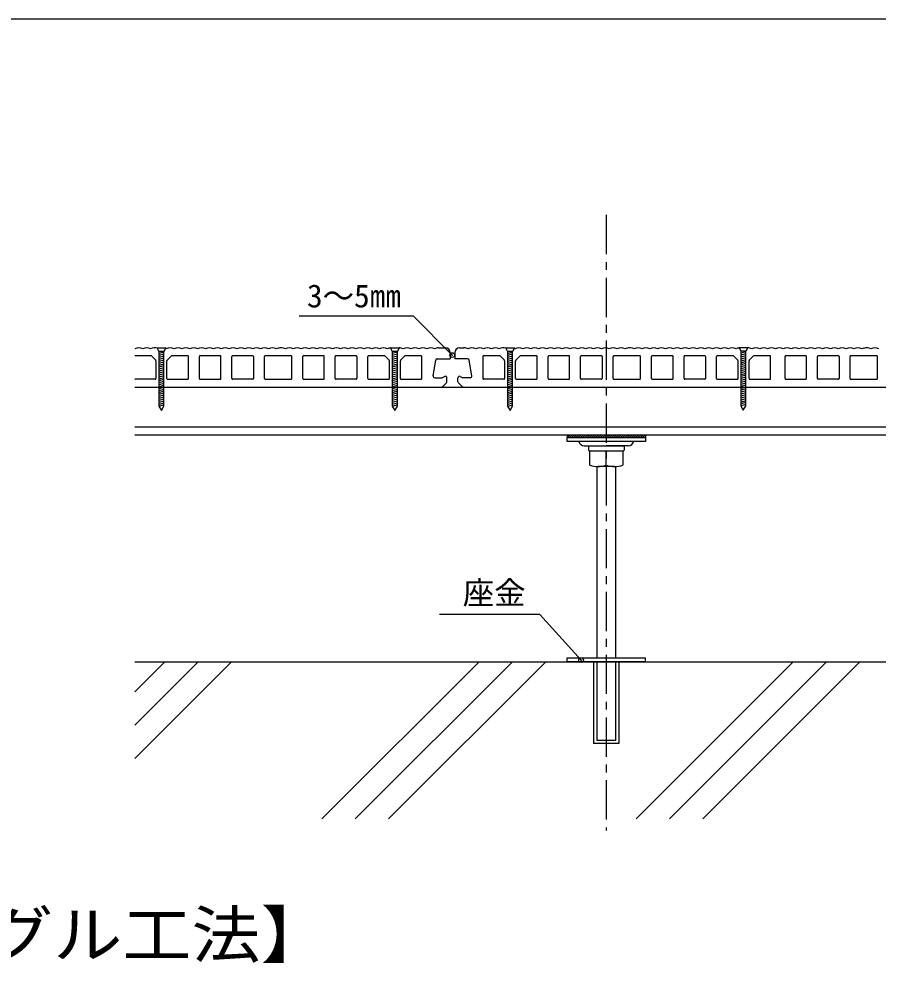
# Model space of a CAD drawing. Units: millimetres, scale not verified. Extents: x -1033 to 1029, y -737 to 700.
# Drawn here: x 43 to 590, y 99 to 700 of the extents above; entities that cross this region are included whole.
import ezdxf
from ezdxf.enums import TextEntityAlignment as Align

# ---------------------------------------------------------------- set-up
doc = ezdxf.new("R2010")
doc.units = ezdxf.units.MM
doc.header["$LTSCALE"] = 5
doc.header["$PDMODE"] = 32
doc.header["$PDSIZE"] = 3
doc.linetypes.add('CHAIN1', pattern=[8, 5, -1, 1, -1])
for name, color, linetype in [('0-0_中心線', 4, 'CHAIN1'), ('0-1_中線', 7, 'Continuous'), ('0-2_太線１', 3, 'Continuous'), ('0-3_太線２', 2, 'Continuous'), ('0-6_文字', 7, 'Continuous'), ('F-1_中線', 7, 'Continuous')]:
    doc.layers.add(name, color=color, linetype=linetype)
doc.styles.add('ＭＳ ゴシック', font='')
doc.styles.get('ＭＳ ゴシック').set_extended_font_data('MS Gothic')

msp = doc.modelspace()

# ---------------------------------------------------------------- linework, layer by layer
at = {"layer": '0-0_中心線'}
msp.add_line((416.828, 575.119), (416.828, 183.268), dxfattribs=at)
at = {"layer": '0-1_中線'}
for p, q in [((130.887, 490.519), (136.487, 490.519)), ((135.287, 487.666), (132.087, 486.808)), ((279.487, 490.519), (285.087, 490.519)), ((283.887, 487.666), (280.687, 486.808)), ((352.872, 490.51), (358.472, 490.51)), ((357.272, 487.657), (354.072, 486.799)), ((501.336, 490.781), (506.936, 490.781)), ((505.736, 487.928), (502.536, 487.071)), ((135.287, 486.423), (132.087, 485.566)), ((135.287, 485.181), (132.087, 484.323)), ((135.287, 483.939), (132.087, 483.081)), ((135.287, 482.696), (132.087, 481.839)), ((135.287, 481.454), (132.087, 480.597)), ((283.887, 486.423), (280.687, 485.566)), ((283.887, 485.181), (280.687, 484.323)), ((283.887, 483.939), (280.687, 483.081)), ((283.887, 482.696), (280.687, 481.839)), ((283.887, 481.454), (280.687, 480.597)), ((357.272, 486.415), (354.072, 485.557)), ((357.272, 485.172), (354.072, 484.315)), ((357.272, 483.93), (354.072, 483.072)), ((357.272, 482.688), (354.072, 481.83)), ((357.272, 481.445), (354.072, 480.588)), ((505.736, 486.686), (502.536, 485.828)), ((505.736, 485.443), (502.536, 484.586)), ((505.736, 484.201), (502.536, 483.344)), ((505.736, 482.959), (502.536, 482.101)), ((505.736, 481.716), (502.536, 480.859)), ((135.287, 480.212), (132.087, 479.354)), ((135.287, 478.969), (132.087, 478.112)), ((135.287, 477.727), (132.087, 476.869)), ((135.287, 476.485), (132.087, 475.627)), ((135.287, 475.242), (132.087, 474.385)), ((283.887, 480.212), (280.687, 479.354)), ((283.887, 478.969), (280.687, 478.112)), ((283.887, 477.727), (280.687, 476.869)), ((283.887, 476.485), (280.687, 475.627)), ((283.887, 475.242), (280.687, 474.385)), ((357.272, 480.203), (354.072, 479.345)), ((357.272, 478.961), (354.072, 478.103)), ((357.272, 477.718), (354.072, 476.861)), ((357.272, 476.476), (354.072, 475.618)), ((357.272, 475.234), (354.072, 474.376)), ((505.736, 480.474), (502.536, 479.617)), ((505.736, 479.232), (502.536, 478.374)), ((505.736, 477.989), (502.536, 477.132)), ((505.736, 476.747), (502.536, 475.89)), ((505.736, 475.505), (502.536, 474.647)), ((135.287, 474), (132.087, 473.142)), ((135.287, 472.758), (132.087, 471.9)), ((135.287, 471.515), (132.087, 470.658)), ((135.287, 470.273), (132.087, 469.416)), ((135.287, 469.031), (132.087, 468.173)), ((283.887, 474), (280.687, 473.142)), ((283.887, 472.758), (280.687, 471.9)), ((283.887, 471.515), (280.687, 470.658)), ((283.887, 470.273), (280.687, 469.416)), ((283.887, 469.031), (280.687, 468.173)), ((357.272, 473.991), (354.072, 473.134)), ((357.272, 472.749), (354.072, 471.892)), ((357.272, 471.507), (354.072, 470.649)), ((357.272, 470.264), (354.072, 469.407)), ((357.272, 469.022), (354.072, 468.164)), ((505.736, 474.262), (502.536, 473.405)), ((505.736, 473.02), (502.536, 472.163)), ((505.736, 471.778), (502.536, 470.92)), ((505.736, 470.536), (502.536, 469.678)), ((505.736, 469.293), (502.536, 468.436)), ((116.828, 465.519), (716.828, 465.519)), ((116.828, 465.519), (341.828, 465.519)), ((135.287, 467.788), (132.087, 466.931)), ((135.287, 466.546), (132.087, 465.688)), ((135.287, 465.304), (132.087, 464.446)), ((135.287, 464.061), (132.087, 463.204)), ((283.887, 467.788), (280.687, 466.931)), ((283.887, 466.546), (280.687, 465.688)), ((283.887, 465.304), (280.687, 464.446)), ((283.887, 464.061), (280.687, 463.204)), ((357.272, 467.78), (354.072, 466.922)), ((357.272, 466.537), (354.072, 465.68)), ((357.272, 465.295), (354.072, 464.438)), ((357.272, 464.053), (354.072, 463.195)), ((505.736, 468.051), (502.536, 467.193)), ((505.736, 466.808), (502.536, 465.951)), ((505.736, 465.566), (502.536, 464.709)), ((505.736, 464.324), (502.536, 463.466)), ((505.736, 463.082), (502.536, 462.224)), ((135.287, 462.819), (132.087, 461.962)), ((135.287, 461.577), (132.087, 460.719)), ((135.287, 460.334), (132.087, 459.477)), ((135.287, 459.092), (132.087, 458.235)), ((135.287, 457.85), (132.087, 456.992)), ((283.887, 462.819), (280.687, 461.962)), ((283.887, 461.577), (280.687, 460.719)), ((283.887, 460.334), (280.687, 459.477)), ((283.887, 459.092), (280.687, 458.235)), ((283.887, 457.85), (280.687, 456.992)), ((357.272, 462.81), (354.072, 461.953)), ((357.272, 461.568), (354.072, 460.71)), ((357.272, 460.326), (354.072, 459.468)), ((357.272, 459.083), (354.072, 458.226)), ((357.272, 457.841), (354.072, 456.984)), ((505.736, 461.839), (502.536, 460.982)), ((505.736, 460.597), (502.536, 459.739)), ((505.736, 459.355), (502.536, 458.497)), ((505.736, 458.112), (502.536, 457.255)), ((135.287, 456.607), (132.087, 455.75)), ((135.287, 455.365), (132.087, 454.508)), ((135.287, 454.123), (132.087, 453.265)), ((283.887, 456.607), (280.687, 455.75)), ((283.887, 455.365), (280.687, 454.508)), ((283.887, 454.123), (280.687, 453.265)), ((357.272, 456.599), (354.072, 455.741)), ((357.272, 455.356), (354.072, 454.499)), ((357.272, 454.114), (354.072, 453.256)), ((505.736, 456.87), (502.536, 456.012)), ((505.736, 455.628), (502.536, 454.77)), ((505.736, 454.385), (502.536, 453.528)), ((116.828, 440.119), (716.828, 440.119)), ((116.828, 435.119), (716.828, 435.119)), ((441.889, 433.119), (391.889, 433.119)), ((391.889, 430.819), (391.889, 433.119)), ((441.889, 433.119), (441.889, 430.819)), ((441.889, 430.819), (391.889, 430.819)), ((402.889, 428.119), (416.889, 428.119)), ((405.539, 427.619), (405.539, 425.419)), ((406.039, 428.119), (427.739, 428.119)), ((430.889, 428.119), (416.889, 428.119)), ((428.239, 427.619), (428.239, 425.419)), ((406.039, 424.919), (427.739, 424.919)), ((406.389, 415.856), (406.389, 424.919)), ((416.889, 415.856), (416.889, 424.919)), ((427.389, 424.919), (427.389, 415.856)), ((410.828, 414.94), (410.828, 292.819)), ((422.139, 414.919), (411.639, 414.919)), ((422.828, 414.934), (422.828, 292.819)), ((135.915, 290.519), (116.828, 271.431)), ((178.342, 290.519), (116.828, 229.005)), ((157.129, 290.519), (116.828, 250.218)), ((116.828, 290.519), (716.828, 290.519)), ((335.915, 290.519), (235.915, 190.519)), ((357.129, 290.519), (257.129, 190.519)), ((378.342, 290.519), (278.342, 190.519)), ((391.828, 292.819), (391.828, 290.519)), ((391.828, 292.819), (391.828, 290.519)), ((441.828, 290.519), (391.828, 290.519)), ((408.828, 290.519), (408.828, 238.519)), ((410.828, 290.519), (410.828, 240.519)), ((422.828, 290.519), (422.828, 240.519)), ((424.828, 290.519), (424.828, 238.519)), ((535.915, 290.519), (435.915, 190.519)), ((441.828, 290.519), (441.828, 292.819)), ((557.129, 290.519), (457.129, 190.519)), ((578.342, 290.519), (478.342, 190.519)), ((422.828, 240.519), (410.828, 240.519)), ((424.828, 238.519), (408.828, 238.519))]:
    msp.add_line(p, q, dxfattribs=at)
for points in [[(130.887, 490.519), (130.946, 490.401), (132.087, 488.119)], [(136.487, 490.519), (135.287, 488.119), (132.087, 488.119)], [(132.087, 488.119), (132.087, 453.29), (133.687, 450.519), (135.287, 453.29), (135.287, 488.119)], [(279.487, 490.519), (279.546, 490.401), (280.687, 488.119)], [(285.087, 490.519), (283.887, 488.119), (280.687, 488.119)], [(280.687, 488.119), (280.687, 453.29), (282.287, 450.519), (283.887, 453.29), (283.887, 488.119)], [(352.872, 490.51), (352.931, 490.393), (354.072, 488.11)], [(358.472, 490.51), (357.272, 488.11), (354.072, 488.11)], [(354.072, 488.11), (354.072, 453.281), (355.672, 450.51), (357.272, 453.281), (357.272, 488.11)], [(501.336, 490.781), (501.395, 490.664), (502.536, 488.381)], [(506.936, 490.781), (505.736, 488.381), (502.536, 488.381)], [(502.536, 488.381), (502.536, 453.553), (504.136, 450.781), (505.736, 453.553), (505.736, 488.381)], [(441.828, 290.519), (441.828, 292.819), (391.828, 292.819)]]:
    msp.add_lwpolyline(points, dxfattribs=at)
for centre, radius, start, end in [((402.889, 431.737), 3.619, 194.70476, 270), ((406.039, 427.619), 0.5, 90, 180), ((427.739, 427.619), 0.5, 0, 90), ((430.889, 431.737), 3.619, 270, 345.29523), ((406.039, 425.419), 0.5, 180, 270), ((427.739, 425.419), 0.5, 270, 0), ((411.639, 430.083), 15.164, 249.74384, 290.25616), ((422.139, 430.083), 15.164, 249.74384, 290.25616)]:
    msp.add_arc(centre, radius, start, end, dxfattribs=at)
at = {"layer": '0-2_太線１'}
for p, q in [((391.889, 435.119), (441.889, 435.119)), ((391.889, 435.119), (391.889, 433.119)), ((392.326, 435.119), (391.889, 434.682)), ((393.74, 435.119), (391.889, 433.268)), ((395.154, 435.119), (393.154, 433.119)), ((396.568, 435.119), (394.568, 433.119)), ((397.982, 435.119), (395.982, 433.119)), ((399.397, 435.119), (397.397, 433.119)), ((400.811, 435.119), (398.811, 433.119)), ((402.225, 435.119), (400.225, 433.119)), ((403.639, 435.119), (401.639, 433.119)), ((405.054, 435.119), (403.054, 433.119)), ((406.468, 435.119), (404.468, 433.119)), ((407.882, 435.119), (405.882, 433.119)), ((409.296, 435.119), (407.296, 433.119)), ((410.71, 435.119), (408.71, 433.119)), ((412.125, 435.119), (410.125, 433.119)), ((413.539, 435.119), (411.539, 433.119)), ((414.953, 435.119), (412.953, 433.119)), ((416.367, 435.119), (414.367, 433.119)), ((417.781, 435.119), (415.781, 433.119)), ((419.196, 435.119), (417.196, 433.119)), ((420.61, 435.119), (418.61, 433.119)), ((422.024, 435.119), (420.024, 433.119)), ((423.438, 435.119), (421.438, 433.119)), ((424.853, 435.119), (422.853, 433.119)), ((426.267, 435.119), (424.267, 433.119)), ((427.681, 435.119), (425.681, 433.119)), ((429.095, 435.119), (427.095, 433.119)), ((430.509, 435.119), (428.509, 433.119)), ((431.924, 435.119), (429.924, 433.119)), ((433.338, 435.119), (431.338, 433.119)), ((434.752, 435.119), (432.752, 433.119)), ((436.166, 435.119), (434.166, 433.119)), ((437.58, 435.119), (435.58, 433.119)), ((438.995, 435.119), (436.995, 433.119)), ((440.409, 435.119), (438.409, 433.119)), ((441.823, 435.119), (439.823, 433.119)), ((441.889, 433.771), (441.237, 433.119)), ((441.889, 435.119), (441.889, 433.119))]:
    msp.add_line(p, q, dxfattribs=at)
at = {"layer": '0-3_太線２'}
for p, q in [((310.113, 490.519), (314.487, 490.519)), ((317.487, 487.519), (317.487, 483.519)), ((320.487, 487.519), (320.487, 483.519)), ((323.487, 490.519), (326.313, 490.519)), ((126.98, 485.519), (116.987, 485.519)), ((127.334, 485.372), (130.041, 482.665)), ((130.187, 482.312), (130.187, 471.019)), ((137.187, 471.019), (137.187, 482.312)), ((140.041, 485.372), (137.334, 482.665)), ((150.387, 485.519), (140.394, 485.519)), ((150.887, 471.019), (150.887, 485.019)), ((157.887, 471.019), (157.887, 485.019)), ((171.087, 485.519), (158.387, 485.519)), ((171.587, 471.019), (171.587, 485.019)), ((178.587, 471.019), (178.587, 485.019)), ((191.787, 485.519), (179.087, 485.519)), ((192.287, 485.019), (192.287, 471.019)), ((199.287, 471.019), (199.287, 485.019)), ((207.987, 485.519), (199.787, 485.519)), ((216.187, 485.519), (207.987, 485.519)), ((216.687, 471.019), (216.687, 485.019)), ((223.687, 471.019), (223.687, 485.019)), ((236.887, 485.519), (224.187, 485.519)), ((237.387, 471.019), (237.387, 485.019)), ((244.387, 471.019), (244.387, 485.019)), ((257.587, 485.519), (244.887, 485.519)), ((258.087, 485.019), (258.087, 471.019)), ((265.087, 471.019), (265.087, 485.019)), ((275.58, 485.519), (265.587, 485.519)), ((278.641, 482.665), (275.934, 485.372)), ((278.787, 471.019), (278.787, 482.312)), ((285.787, 471.019), (285.787, 482.312)), ((288.641, 485.372), (285.934, 482.665)), ((298.987, 485.519), (288.994, 485.519)), ((299.487, 471.019), (299.487, 485.019)), ((306.681, 472.683), (308.348, 482.683)), ((309.334, 483.519), (317.487, 483.519)), ((328.64, 483.519), (320.487, 483.519)), ((331.293, 472.683), (329.626, 482.683)), ((338.313, 484.984), (338.313, 470.984)), ((348.965, 485.51), (338.972, 485.51)), ((349.318, 485.364), (352.026, 482.656)), ((352.172, 482.303), (352.172, 471.01)), ((359.172, 471.01), (359.172, 482.303)), ((362.026, 485.364), (359.318, 482.656)), ((372.372, 485.51), (362.379, 485.51)), ((372.872, 471.01), (372.872, 485.01)), ((379.872, 471.01), (379.872, 485.01)), ((393.072, 485.51), (380.372, 485.51)), ((393.572, 471.01), (393.572, 485.01)), ((400.572, 471.01), (400.572, 485.01)), ((413.772, 485.51), (401.072, 485.51)), ((414.272, 485.01), (414.272, 471.01)), ((421.272, 471.01), (421.272, 485.01)), ((429.972, 485.51), (421.772, 485.51)), ((438.172, 485.51), (429.972, 485.51)), ((438.672, 471.01), (438.672, 485.01)), ((445.672, 471.01), (445.672, 485.01)), ((458.872, 485.51), (446.172, 485.51)), ((459.372, 471.01), (459.372, 485.01)), ((466.372, 471.01), (466.372, 485.01)), ((479.572, 485.51), (466.872, 485.51)), ((480.072, 485.01), (480.072, 471.01)), ((487.072, 471.01), (487.072, 485.01)), ((497.565, 485.51), (487.572, 485.51)), ((500.626, 482.656), (497.918, 485.364)), ((500.772, 471.01), (500.772, 482.303)), ((507.772, 471.01), (507.772, 482.303)), ((510.626, 485.364), (507.918, 482.656)), ((520.972, 485.51), (510.979, 485.51)), ((521.472, 471.01), (521.472, 485.01)), ((530.672, 471.01), (530.672, 485.01)), ((543.872, 485.51), (531.172, 485.51)), ((544.372, 471.01), (544.372, 485.01)), ((551.372, 471.01), (551.372, 485.01)), ((564.572, 485.51), (551.872, 485.51)), ((565.072, 485.01), (565.072, 471.01)), ((572.072, 471.01), (572.072, 485.01)), ((580.772, 485.51), (572.572, 485.51)), ((588.972, 485.51), (580.772, 485.51)), ((589.472, 471.01), (589.472, 485.01)), ((129.687, 470.519), (116.987, 470.519)), ((137.687, 470.519), (150.387, 470.519)), ((158.387, 470.519), (171.087, 470.519)), ((191.787, 470.519), (179.087, 470.519)), ((199.787, 470.519), (207.987, 470.519)), ((207.987, 470.519), (216.187, 470.519)), ((224.187, 470.519), (236.887, 470.519)), ((257.587, 470.519), (244.887, 470.519)), ((265.587, 470.519), (278.287, 470.519)), ((286.287, 470.519), (298.987, 470.519)), ((307.668, 471.519), (312.487, 471.519)), ((314.04, 472.295), (312.487, 471.519)), ((315.487, 468.933), (315.487, 471.401)), ((322.487, 468.933), (322.487, 471.401)), ((323.934, 472.295), (325.487, 471.519)), ((330.307, 471.519), (325.487, 471.519)), ((351.672, 470.51), (338.972, 470.51)), ((359.672, 470.51), (372.372, 470.51)), ((380.372, 470.51), (393.072, 470.51)), ((413.772, 470.51), (401.072, 470.51)), ((421.772, 470.51), (429.972, 470.51)), ((429.972, 470.51), (438.172, 470.51)), ((446.172, 470.51), (458.872, 470.51)), ((479.572, 470.51), (466.872, 470.51)), ((487.572, 470.51), (500.272, 470.51)), ((508.272, 470.51), (520.972, 470.51)), ((531.172, 470.51), (543.872, 470.51)), ((564.572, 470.51), (551.872, 470.51)), ((572.572, 470.51), (580.772, 470.51)), ((580.772, 470.51), (588.972, 470.51)), ((116.828, 465.519), (207.987, 465.519)), ((207.987, 465.519), (312.073, 465.519)), ((315.194, 468.226), (312.78, 465.812)), ((322.78, 468.226), (325.194, 465.812)), ((325.901, 465.519), (341.828, 465.519)), ((338.813, 465.51), (684.858, 465.51))]:
    msp.add_line(p, q, dxfattribs=at)
for centre, radius, start, end in [((119.313, 485.519), 5, 60, 119.80017), ((124.313, 485.519), 5, 60, 120), ((129.313, 485.519), 5, 69.77651, 120), ((134.313, 485.519), 5, 60, 66.77513), ((139.313, 485.519), 5, 60, 120), ((144.313, 485.519), 5, 60, 120), ((149.313, 485.519), 5, 60, 120), ((154.313, 485.519), 5, 60, 120), ((159.313, 485.519), 5, 60, 120), ((164.313, 485.519), 5, 60, 120), ((169.313, 485.519), 5, 60, 120), ((174.313, 485.519), 5, 60, 120), ((179.313, 485.519), 5, 60, 120), ((184.313, 485.519), 5, 60, 120), ((189.313, 485.519), 5, 60, 120), ((194.313, 485.519), 5, 60, 120), ((199.313, 485.519), 5, 60, 120), ((204.313, 485.519), 5, 60, 120), ((209.313, 485.519), 5, 105.37489, 120), ((210.113, 485.519), 5, 60, 115.15912), ((215.113, 485.519), 5, 60, 120), ((220.113, 485.519), 5, 60, 120), ((225.113, 485.519), 5, 60, 120), ((230.113, 485.519), 5, 60, 120), ((235.113, 485.519), 5, 60, 120), ((240.113, 485.519), 5, 60, 120), ((245.113, 485.519), 5, 60, 120), ((250.113, 485.519), 5, 60, 120), ((255.113, 485.519), 5, 60, 120), ((260.113, 485.519), 5, 60, 120), ((265.113, 485.519), 5, 60, 120), ((270.113, 485.519), 5, 60, 120), ((275.113, 485.519), 5, 60, 120), ((280.113, 485.519), 5, 96.97525, 120), ((285.113, 485.519), 5, 60, 90.29496), ((290.113, 485.519), 5, 60, 120), ((295.113, 485.519), 5, 60, 120), ((300.113, 485.519), 5, 60, 120), ((305.113, 485.519), 5, 60, 120), ((310.113, 485.519), 5, 90, 120), ((314.487, 487.519), 3, 0, 90), ((323.487, 487.519), 3, 90, 180), ((326.313, 485.519), 5, 60, 90), ((331.313, 485.519), 5, 60, 120), ((336.313, 485.519), 5, 60, 120), ((341.298, 485.51), 5, 60, 119.80017), ((346.298, 485.51), 5, 60, 120), ((351.298, 485.51), 5, 69.77651, 120), ((356.298, 485.51), 5, 60, 66.77513), ((361.298, 485.51), 5, 60, 120), ((366.298, 485.51), 5, 60, 120), ((371.298, 485.51), 5, 60, 120), ((376.298, 485.51), 5, 60, 120), ((381.298, 485.51), 5, 60, 120), ((386.298, 485.51), 5, 60, 120), ((391.298, 485.51), 5, 60, 120), ((396.298, 485.51), 5, 60, 120), ((401.298, 485.51), 5, 60, 120), ((406.298, 485.51), 5, 60, 120), ((411.298, 485.51), 5, 60, 120), ((416.298, 485.51), 5, 60, 120), ((421.298, 485.51), 5, 60, 120), ((426.298, 485.51), 5, 60, 120), ((431.298, 485.51), 5, 105.37489, 120), ((432.098, 485.51), 5, 60, 115.15912), ((437.098, 485.51), 5, 60, 120), ((442.098, 485.51), 5, 60, 120), ((447.098, 485.51), 5, 60, 120), ((452.098, 485.51), 5, 60, 120), ((457.098, 485.51), 5, 60, 120), ((462.098, 485.51), 5, 60, 120), ((467.098, 485.51), 5, 60, 120), ((472.098, 485.51), 5, 60, 120), ((477.098, 485.51), 5, 60, 120), ((482.098, 485.51), 5, 60, 120), ((487.098, 485.51), 5, 60, 120), ((492.098, 485.51), 5, 60, 120), ((497.098, 485.51), 5, 60, 120), ((502.098, 485.51), 5, 96.97525, 120), ((507.098, 485.51), 5, 60, 90.29496), ((512.098, 485.51), 5, 60, 120), ((517.098, 485.51), 5, 60, 120), ((522.098, 485.51), 5, 60, 120), ((527.098, 485.51), 5, 60, 120), ((532.098, 485.51), 5, 60, 120), ((537.098, 485.51), 5, 60, 120), ((542.098, 485.51), 5, 60, 120), ((547.098, 485.51), 5, 60, 120), ((552.098, 485.51), 5, 60, 120), ((557.098, 485.51), 5, 60, 120), ((562.098, 485.51), 5, 60, 120), ((567.098, 485.51), 5, 60, 120), ((572.098, 485.51), 5, 60, 120), ((577.098, 485.51), 5, 60, 120), ((582.098, 485.51), 5, 105.37489, 120), ((582.898, 485.51), 5, 60, 115.15912), ((587.898, 485.51), 5, 60, 120), ((116.987, 485.019), 0.5, 90, 108.56334), ((126.98, 485.019), 0.5, 45, 90), ((129.687, 482.312), 0.5, 0, 45), ((137.687, 482.312), 0.5, 135, 180), ((140.394, 485.019), 0.5, 90, 135), ((150.387, 485.019), 0.5, 0, 90), ((158.387, 485.019), 0.5, 90, 180), ((171.087, 485.019), 0.5, 0, 90), ((179.087, 485.019), 0.5, 90, 180), ((191.787, 485.019), 0.5, 0, 90), ((199.787, 485.019), 0.5, 90, 180), ((216.187, 485.019), 0.5, 0, 90), ((224.187, 485.019), 0.5, 90, 180), ((236.887, 485.019), 0.5, 0, 90), ((244.887, 485.019), 0.5, 90, 180), ((257.587, 485.019), 0.5, 0, 90), ((265.587, 485.019), 0.5, 90, 180), ((275.58, 485.019), 0.5, 45, 90), ((278.287, 482.312), 0.5, 0, 45), ((286.287, 482.312), 0.5, 135, 180), ((288.994, 485.019), 0.5, 90, 135), ((298.987, 485.019), 0.5, 0, 90), ((309.334, 482.519), 1, 90, 170.53768), ((328.64, 482.519), 1, 9.46232, 90), ((338.813, 484.984), 0.5, 90, 180), ((338.972, 485.01), 0.5, 90, 108.56334), ((348.965, 485.01), 0.5, 45, 90), ((351.672, 482.303), 0.5, 0, 45), ((359.672, 482.303), 0.5, 135, 180), ((362.379, 485.01), 0.5, 90, 135), ((372.372, 485.01), 0.5, 0, 90), ((380.372, 485.01), 0.5, 90, 180), ((393.072, 485.01), 0.5, 0, 90), ((401.072, 485.01), 0.5, 90, 180), ((413.772, 485.01), 0.5, 0, 90), ((421.772, 485.01), 0.5, 90, 180), ((438.172, 485.01), 0.5, 0, 90), ((446.172, 485.01), 0.5, 90, 180), ((458.872, 485.01), 0.5, 0, 90), ((466.872, 485.01), 0.5, 90, 180), ((479.572, 485.01), 0.5, 0, 90), ((487.572, 485.01), 0.5, 90, 180), ((497.565, 485.01), 0.5, 45, 90), ((500.272, 482.303), 0.5, 0, 45), ((508.272, 482.303), 0.5, 135, 180), ((510.979, 485.01), 0.5, 90, 135), ((520.972, 485.01), 0.5, 0, 90), ((531.172, 485.01), 0.5, 90, 180), ((543.872, 485.01), 0.5, 0, 90), ((551.872, 485.01), 0.5, 90, 180), ((564.572, 485.01), 0.5, 0, 90), ((572.572, 485.01), 0.5, 90, 180), ((588.972, 485.01), 0.5, 0, 90), ((116.987, 471.019), 0.5, 251.43666, 270), ((129.687, 471.019), 0.5, 270, 0), ((137.687, 471.019), 0.5, 180, 270), ((150.387, 471.019), 0.5, 270, 0), ((158.387, 471.019), 0.5, 180, 270), ((171.087, 471.019), 0.5, 270, 0), ((179.087, 471.019), 0.5, 180, 270), ((191.787, 471.019), 0.5, 270, 0), ((199.787, 471.019), 0.5, 180, 270), ((216.187, 471.019), 0.5, 270, 0), ((224.187, 471.019), 0.5, 180, 270), ((236.887, 471.019), 0.5, 270, 0), ((244.887, 471.019), 0.5, 180, 270), ((257.587, 471.019), 0.5, 270, 0), ((265.587, 471.019), 0.5, 180, 270), ((278.287, 471.019), 0.5, 270, 0), ((286.287, 471.019), 0.5, 180, 270), ((298.987, 471.019), 0.5, 270, 0), ((307.668, 472.519), 1, 170.53768, 270), ((314.487, 471.401), 1, 0, 116.56505), ((323.487, 471.401), 1, 63.43495, 180), ((330.307, 472.519), 1, 270, 9.46232), ((338.813, 470.984), 0.5, 180, 270), ((338.972, 471.01), 0.5, 251.43666, 270), ((351.672, 471.01), 0.5, 270, 0), ((359.672, 471.01), 0.5, 180, 270), ((372.372, 471.01), 0.5, 270, 0), ((380.372, 471.01), 0.5, 180, 270), ((393.072, 471.01), 0.5, 270, 0), ((401.072, 471.01), 0.5, 180, 270), ((413.772, 471.01), 0.5, 270, 0), ((421.772, 471.01), 0.5, 180, 270), ((438.172, 471.01), 0.5, 270, 0), ((446.172, 471.01), 0.5, 180, 270), ((458.872, 471.01), 0.5, 270, 0), ((466.872, 471.01), 0.5, 180, 270), ((479.572, 471.01), 0.5, 270, 0), ((487.572, 471.01), 0.5, 180, 270), ((500.272, 471.01), 0.5, 270, 0), ((508.272, 471.01), 0.5, 180, 270), ((520.972, 471.01), 0.5, 270, 0), ((531.172, 471.01), 0.5, 180, 270), ((543.872, 471.01), 0.5, 270, 0), ((551.872, 471.01), 0.5, 180, 270), ((564.572, 471.01), 0.5, 270, 0), ((572.572, 471.01), 0.5, 180, 270), ((588.972, 471.01), 0.5, 270, 0), ((312.073, 466.519), 1, 270, 315), ((314.487, 468.933), 1, 315, 0), ((323.487, 468.933), 1, 180, 225), ((325.901, 466.519), 1, 225, 270)]:
    msp.add_arc(centre, radius, start, end, dxfattribs=at)
at = {"layer": '0-6_文字'}
for p, q in [((221.442, 510.798), (293.941, 510.798)), ((318.848, 485.891), (293.941, 510.798)), ((374.569, 320.756), (310.642, 320.756)), ((374.569, 320.756), (400.835, 291.669))]:
    msp.add_line(p, q, dxfattribs=at)
for p in [(318.848, 485.891), (400.835, 291.669)]:
    msp.add_point(p, dxfattribs=at)
at = {"layer": 'F-1_中線'}
msp.add_line((-1033.224, 699.989), (1029.276, 699.989), dxfattribs=at)

# ---------------------------------------------------------------- texts
at = {"layer": '0-6_文字', "style": 'ＭＳ ゴシック'}
for s, p in [('3～5㎜', (226.347, 511.862)), ('座金', (325.538, 322.796))]:
    msp.add_text(s, height=14.66, dxfattribs=at).set_placement(p, align=Align.BOTTOM_LEFT)
at = {"layer": '0-6_文字', "style": 'ＭＳ ゴシック', "width": 1.1}
msp.add_text('【根太シングル工法】', height=29.33, dxfattribs=at).set_placement((-199.253, 93.356), align=Align.BOTTOM_LEFT)

doc.saveas('drawing.dxf')
